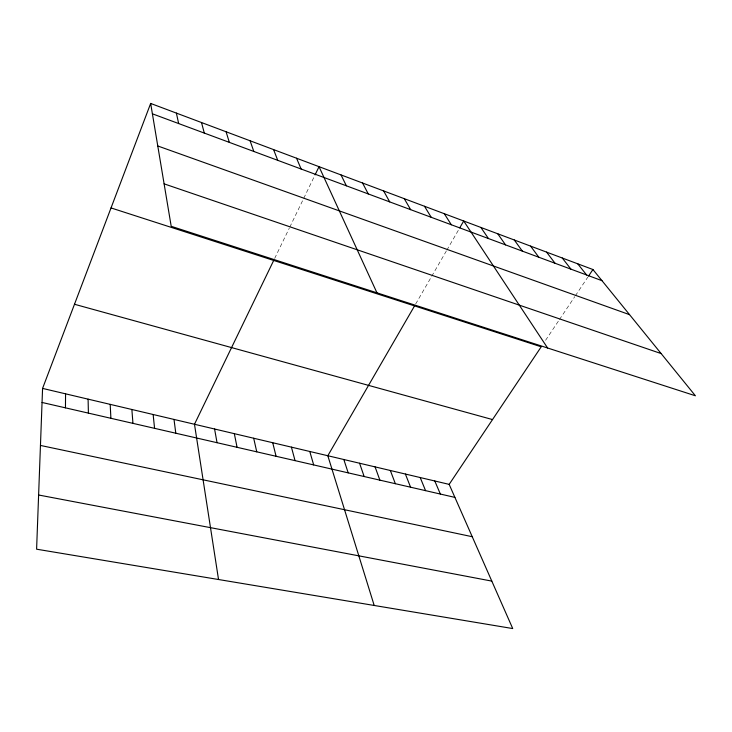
<?xml version="1.0" encoding="UTF-8"?>
<svg xmlns="http://www.w3.org/2000/svg" width="732" height="732" viewBox="0 0 732 732"><rect width="100%" height="100%" fill="white"/><g stroke="black" fill="none" stroke-linecap="round" stroke-linejoin="round"><path stroke-width="0.55" stroke-dasharray="3.66 2.75" d="M274.656 258.442L289.286 228.183M289.781 227.158L303.249 199.314M303.734 198.308L314.55 175.927M415.666 303.99L446.255 251.149M446.813 250.188L458.598 229.83M545.578 340.288L558.8 320.525M559.44 319.573L574.776 296.652M575.398 295.728L587.878 277.062"/><path stroke-width="1.1" d="M65.459 407.843L65.56 393.834M42.575 388.408L36.6 549.192L512.729 628.559L449.164 484.374L42.575 388.408L150.664 103.441L592.929 269.522L695.4 395.783L171.206 226.307L150.664 103.441M273.695 260.446L194.483 424.267L218.529 579.515M315.053 174.902L319.033 166.667L376.962 292.827M414.55 305.912L327.817 455.734L374.198 605.465M459.733 227.862L463.713 221L547.6 347.993M449.164 484.374L541.213 346.803L111.035 207.934M588.51 276.12L592.929 269.522M38.613 494.997L491.812 581.107M40.461 445.44L472.232 536.712M42.053 402.463L454.901 497.394M74.499 304.265L492.526 419.573M164.114 183.851L661.133 353.565M157.773 145.97L629.557 314.659M152.402 113.817L601.979 280.676M577.74 263.822L586.607 274.967M562.286 258.021L570.96 269.166M546.575 252.119L555.039 263.255M530.581 246.108L538.834 257.243M514.303 239.995L522.337 251.113M497.742 233.773L505.547 244.881M480.878 227.442L488.445 238.541M444.297 213.707L451.324 224.761M424.496 206.268L431.212 217.294M404.274 198.683L410.679 209.672M383.632 190.924L389.708 201.886M362.55 183.009L368.278 193.934M341.021 174.93L346.382 185.809M434.79 480.979L440.353 494.045M296.552 158.231L301.136 169.019M420.195 477.538L425.576 490.65M405.382 474.043L410.579 487.201M273.585 149.602L277.739 160.335M390.348 470.493L395.344 483.696M375.077 466.888L379.871 480.137M250.097 140.782L253.812 151.451M359.568 463.228L364.152 476.523M343.82 459.513L348.185 472.854M226.087 131.76L229.336 142.374M309.782 451.479L313.671 464.912M291.418 447.142L295.042 460.629M201.52 122.537L204.292 133.078M272.725 442.732L276.074 456.274M253.693 438.239L256.758 451.827M176.385 113.103L178.654 123.562M234.322 433.664L237.077 447.307M214.586 429.007L217.038 442.695M174.006 419.427L175.799 433.216M153.134 414.504L154.58 428.33M131.87 409.49L132.95 423.361M110.193 404.375L110.898 418.292M88.096 399.16L88.407 413.113"/></g></svg>
